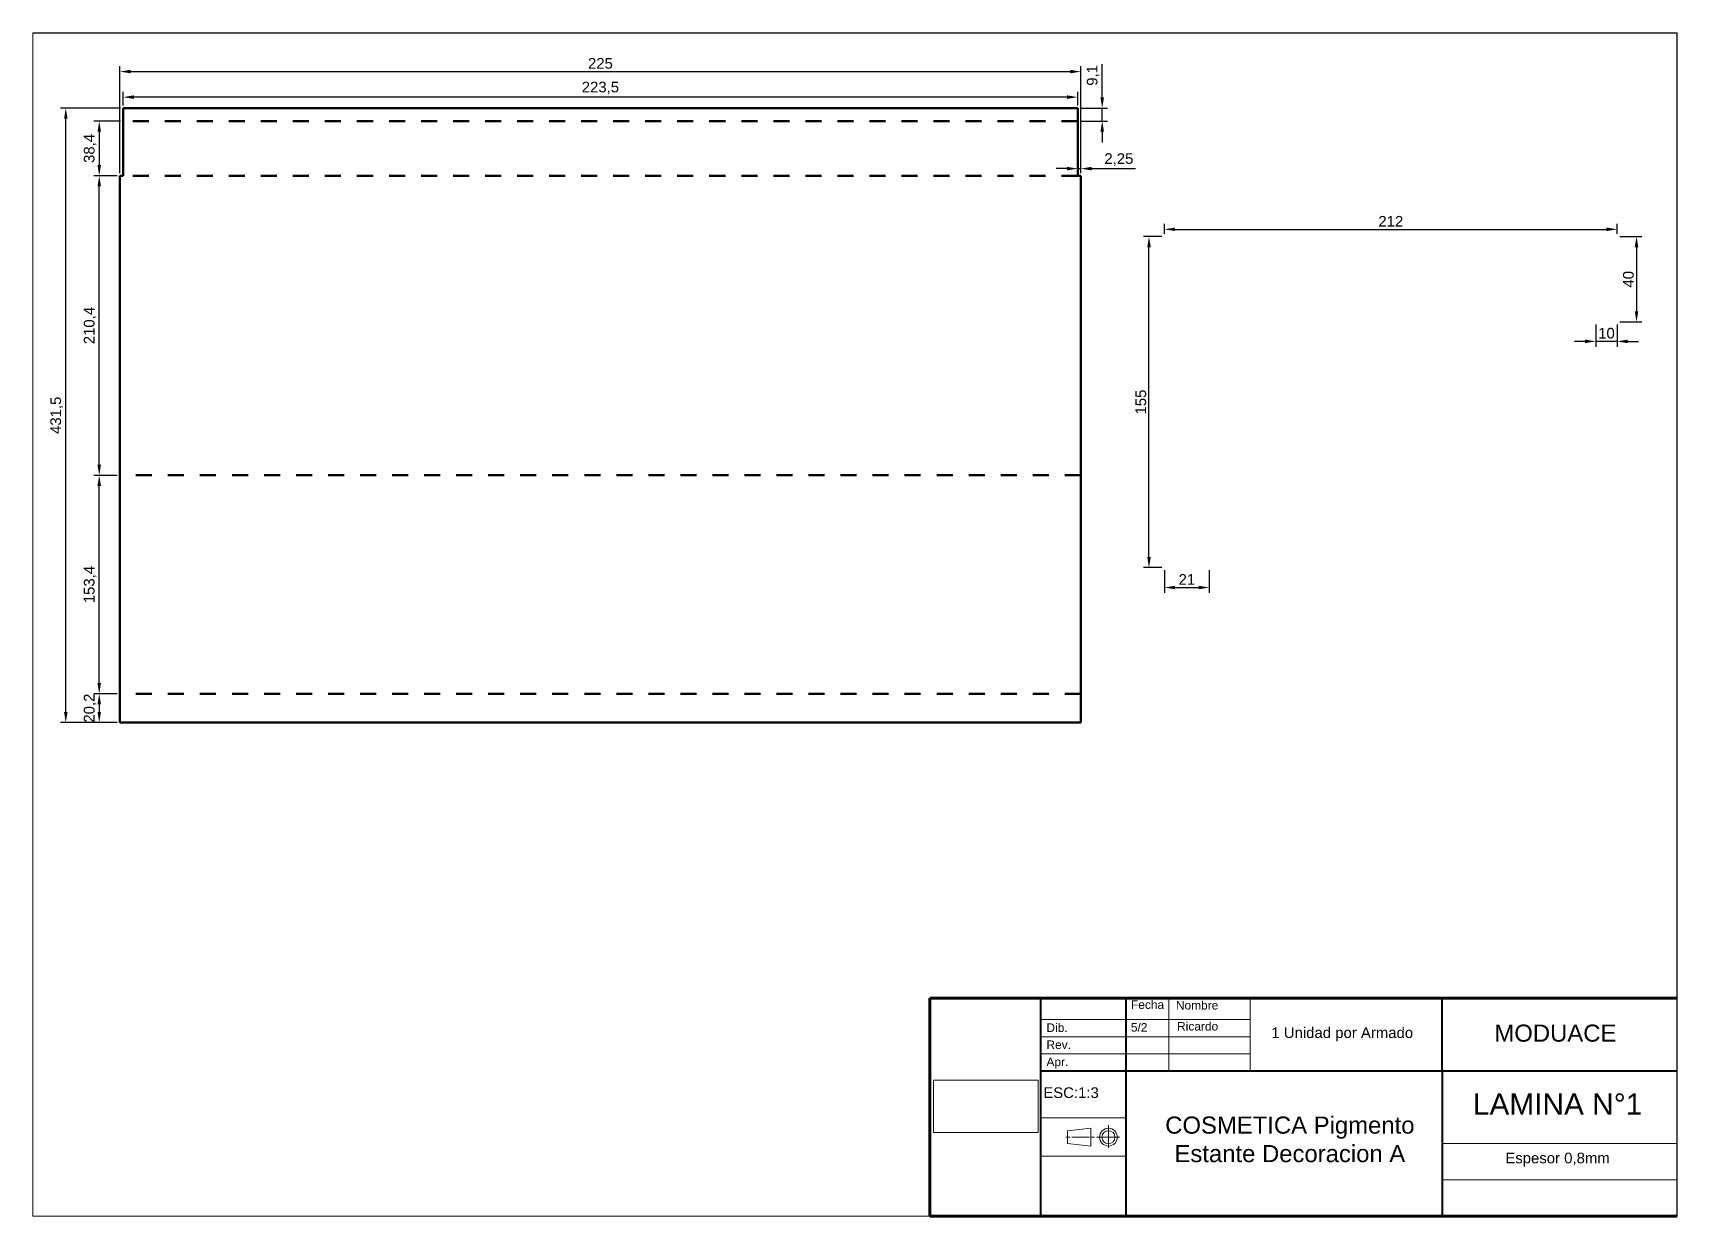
# Paper-space layout 'Decoracion A' of a CAD drawing. Header units: millimetres. Extents: x 25 to 410, y 10 to 287.
# The model-space entities are those that its viewports show. They can reach past a viewport. Long polylines and large blocks are cut down to what shows.
import ezdxf

# ---------------------------------------------------------------- set-up
doc = ezdxf.new("R2010")
doc.units = ezdxf.units.MM
doc.linetypes.add('JIS_02_1.2', pattern=[2.5, 1.25, -1.25])
doc.layers.add('logo', color=7, linetype='Continuous', lineweight=13, true_color=0xffffff)
doc.layers.add('PDF4_Texto', color=7, linetype='Continuous')
doc.layers.add('Rotulo', color=7, linetype='Continuous', lineweight=20)
doc.styles.add('Annotative', font='arial.ttf')
doc.styles.add('PDF Arial', font='arial.ttf')
doc.styles.get("Standard").update_dxf_attribs({"font": 'arial.ttf'})
doc.dimstyles.new('ISO-25', dxfattribs={"dimtxt": 2.5, "dimasz": 2.5, "dimexe": 1.25, "dimexo": 0.625, "dimtad": 1, "dimtxsty": 'Standard', "dimcen": 2.5, "dimadec": 0, "dimazin": 0, "dimtfac": 1, "dimtmove": 0, "dimatfit": 3, "dimfxl": 1, "dimarcsym": 0})
picture_1 = doc.add_image_def('image1.jpg', size_in_pixel=(62, 31))

# ---------------------------------------------------------------- blocks, each defined once
blk = doc.blocks.new('*D281')
at = {"color": 0, "lineweight": -2, "transparency": 16777216}
for p, q in [((44.76, 183.42), (39.29, 183.42)), ((40.54, 134.79), (40.54, 180.92)), ((44.76, 132.29), (39.29, 132.29))]:
    blk.add_line(p, q, dxfattribs=at)
at = {"color": 0, "transparency": 16777216}
for points in [[(40.12, 180.92), (40.95, 180.92), (40.54, 183.42)], [(40.12, 134.79), (40.95, 134.79), (40.54, 132.29)]]:
    blk.add_solid(points, dxfattribs=at)
at = {"layer": 'Defpoints', "color": 0, "transparency": 16777216}
for p in [(40.54, 183.42), (45.39, 183.42), (45.39, 132.29)]:
    blk.add_point(p, dxfattribs=at)
at = {"color": 0, "transparency": 16777216, "insert": (38.41, 157.85), "char_height": 2.5, "attachment_point": 5, "rotation": 90}
blk.add_mtext('153,4', dxfattribs=at)
blk = doc.blocks.new('*D282')
at = {"color": 0, "lineweight": -2, "transparency": 16777216}
for p, q in [((45.51, 269.39), (31.45, 269.39)), ((32.7, 128.05), (32.7, 266.89)), ((44.76, 125.55), (31.45, 125.55))]:
    blk.add_line(p, q, dxfattribs=at)
at = {"color": 0, "transparency": 16777216}
for points in [[(32.29, 266.89), (33.12, 266.89), (32.7, 269.39)], [(32.29, 128.05), (33.12, 128.05), (32.7, 125.55)]]:
    blk.add_solid(points, dxfattribs=at)
at = {"layer": 'Defpoints', "color": 0, "transparency": 16777216}
for p in [(32.7, 269.39), (46.14, 269.39), (45.39, 125.55)]:
    blk.add_point(p, dxfattribs=at)
at = {"color": 0, "transparency": 16777216, "insert": (30.58, 197.47), "char_height": 2.5, "attachment_point": 5, "rotation": 90}
blk.add_mtext('431,5', dxfattribs=at)
blk = doc.blocks.new('*D283')
at = {"color": 0, "lineweight": -2, "transparency": 16777216}
for p, q in [((44.76, 253.55), (39.29, 253.55)), ((40.54, 185.92), (40.54, 251.05)), ((44.76, 183.42), (39.29, 183.42))]:
    blk.add_line(p, q, dxfattribs=at)
at = {"color": 0, "transparency": 16777216}
for points in [[(40.12, 251.05), (40.95, 251.05), (40.54, 253.55)], [(40.12, 185.92), (40.95, 185.92), (40.54, 183.42)]]:
    blk.add_solid(points, dxfattribs=at)
at = {"layer": 'Defpoints', "color": 0, "transparency": 16777216}
for p in [(40.54, 253.55), (45.39, 253.55), (45.39, 183.42)]:
    blk.add_point(p, dxfattribs=at)
at = {"color": 0, "transparency": 16777216, "insert": (38.41, 218.49), "char_height": 2.5, "attachment_point": 5, "rotation": 90}
blk.add_mtext('210,4', dxfattribs=at)
blk = doc.blocks.new('*D284')
at = {"color": 0, "lineweight": -2, "transparency": 16777216}
for p, q in [((45.51, 266.35), (39.29, 266.35)), ((40.54, 263.85), (40.54, 256.05)), ((44.76, 253.55), (39.29, 253.55))]:
    blk.add_line(p, q, dxfattribs=at)
at = {"color": 0, "transparency": 16777216}
for points in [[(40.12, 263.85), (40.95, 263.85), (40.54, 266.35)], [(40.12, 256.05), (40.95, 256.05), (40.54, 253.55)]]:
    blk.add_solid(points, dxfattribs=at)
at = {"layer": 'Defpoints', "color": 0, "transparency": 16777216}
for p in [(46.14, 266.35), (40.54, 253.55), (45.39, 253.55)]:
    blk.add_point(p, dxfattribs=at)
at = {"color": 0, "transparency": 16777216, "insert": (38.41, 259.95), "char_height": 2.5, "attachment_point": 5, "rotation": 90}
blk.add_mtext('38,4', dxfattribs=at)
blk = doc.blocks.new('*D285')
at = {"color": 0, "lineweight": -2, "transparency": 16777216}
for p, q in [((44.76, 132.29), (39.29, 132.29)), ((40.54, 129.79), (40.54, 128.05)), ((44.76, 125.55), (39.29, 125.55))]:
    blk.add_line(p, q, dxfattribs=at)
at = {"color": 0, "transparency": 16777216}
for points in [[(40.12, 129.79), (40.95, 129.79), (40.54, 132.29)], [(40.12, 128.05), (40.95, 128.05), (40.54, 125.55)]]:
    blk.add_solid(points, dxfattribs=at)
at = {"layer": 'Defpoints', "color": 0, "transparency": 16777216}
for p in [(45.39, 132.29), (40.54, 125.55), (45.39, 125.55)]:
    blk.add_point(p, dxfattribs=at)
at = {"color": 0, "transparency": 16777216, "insert": (38.41, 128.92), "char_height": 2.5, "attachment_point": 5, "rotation": 90}
blk.add_mtext('20,2', dxfattribs=at)
blk = doc.blocks.new('*D286')
at = {"color": 0, "lineweight": -2, "transparency": 16777216}
for p, q in [((275.39, 271.89), (275.39, 279.71)), ((270.26, 269.39), (276.64, 269.39)), ((270.26, 266.35), (276.64, 266.35)), ((275.39, 266.35), (275.39, 269.39)), ((275.39, 263.85), (275.39, 261.35))]:
    blk.add_line(p, q, dxfattribs=at)
at = {"color": 0, "transparency": 16777216}
for points in [[(274.97, 271.89), (275.8, 271.89), (275.39, 269.39)], [(274.97, 263.85), (275.8, 263.85), (275.39, 266.35)]]:
    blk.add_solid(points, dxfattribs=at)
at = {"layer": 'Defpoints', "color": 0, "transparency": 16777216}
for p in [(269.64, 269.39), (269.64, 266.35), (275.39, 269.39)]:
    blk.add_point(p, dxfattribs=at)
at = {"color": 0, "transparency": 16777216, "insert": (273.26, 277.05), "char_height": 2.5, "attachment_point": 5, "rotation": 90}
blk.add_mtext('9,1', dxfattribs=at)
blk = doc.blocks.new('*D287')
at = {"color": 0, "lineweight": -2, "transparency": 16777216}
for p, q in [((267.14, 255.22), (264.64, 255.22)), ((269.64, 254.18), (269.64, 256.47)), ((269.64, 255.22), (270.39, 255.22)), ((270.39, 254.18), (270.39, 256.47)), ((272.89, 255.22), (283.19, 255.22))]:
    blk.add_line(p, q, dxfattribs=at)
at = {"color": 0, "transparency": 16777216}
for points in [[(267.14, 255.64), (267.14, 254.81), (269.64, 255.22)], [(272.89, 255.64), (272.89, 254.81), (270.39, 255.22)]]:
    blk.add_solid(points, dxfattribs=at)
at = {"layer": 'Defpoints', "color": 0, "transparency": 16777216}
for p in [(270.39, 255.22), (269.64, 253.55), (270.39, 253.55)]:
    blk.add_point(p, dxfattribs=at)
at = {"color": 0, "transparency": 16777216, "insert": (279.29, 257.35), "char_height": 2.5, "attachment_point": 5}
blk.add_mtext('2,25', dxfattribs=at)
blk = doc.blocks.new('*D288')
at = {"color": 0, "lineweight": -2, "transparency": 16777216}
for p, q in [((46.14, 270.01), (46.14, 273.21)), ((267.14, 271.96), (48.64, 271.96)), ((269.64, 270.01), (269.64, 273.21))]:
    blk.add_line(p, q, dxfattribs=at)
at = {"color": 0, "transparency": 16777216}
for points in [[(48.64, 272.38), (48.64, 271.55), (46.14, 271.96)], [(267.14, 272.38), (267.14, 271.55), (269.64, 271.96)]]:
    blk.add_solid(points, dxfattribs=at)
at = {"layer": 'Defpoints', "color": 0, "transparency": 16777216}
for p in [(46.14, 271.96), (46.14, 269.39), (269.64, 269.39)]:
    blk.add_point(p, dxfattribs=at)
at = {"color": 0, "transparency": 16777216, "insert": (157.89, 274.09), "char_height": 2.5, "attachment_point": 5}
blk.add_mtext('223,5', dxfattribs=at)
blk = doc.blocks.new('*D289')
at = {"color": 0, "lineweight": -2, "transparency": 16777216}
for p, q in [((45.39, 254.18), (45.39, 279.19)), ((47.89, 277.94), (267.89, 277.94)), ((270.39, 254.18), (270.39, 279.19))]:
    blk.add_line(p, q, dxfattribs=at)
at = {"color": 0, "transparency": 16777216}
for points in [[(47.89, 278.36), (47.89, 277.53), (45.39, 277.94)], [(267.89, 278.36), (267.89, 277.53), (270.39, 277.94)]]:
    blk.add_solid(points, dxfattribs=at)
at = {"layer": 'Defpoints', "color": 0, "transparency": 16777216}
for p in [(270.39, 277.94), (45.39, 253.55), (270.39, 253.55)]:
    blk.add_point(p, dxfattribs=at)
at = {"color": 0, "transparency": 16777216, "insert": (157.89, 279.85), "char_height": 2.5, "attachment_point": 5}
blk.add_mtext('225', dxfattribs=at)
blk = doc.blocks.new('*D294')
at = {"color": 0, "lineweight": -2, "transparency": 16777216}
for p, q in [((289.96, 161.2), (289.96, 155.91)), ((300.46, 161.2), (300.46, 155.91)), ((292.46, 157.16), (297.96, 157.16))]:
    blk.add_line(p, q, dxfattribs=at)
at = {"color": 0, "transparency": 16777216}
for points in [[(292.46, 157.57), (292.46, 156.74), (289.96, 157.16)], [(297.96, 157.57), (297.96, 156.74), (300.46, 157.16)]]:
    blk.add_solid(points, dxfattribs=at)
at = {"layer": 'Defpoints', "color": 0, "transparency": 16777216}
for p in [(289.96, 161.82), (300.46, 161.82), (300.46, 157.16)]:
    blk.add_point(p, dxfattribs=at)
at = {"color": 0, "transparency": 16777216, "insert": (295.21, 159.04), "char_height": 2.5, "attachment_point": 5}
blk.add_mtext('21', dxfattribs=at)
blk = doc.blocks.new('*D295')
at = {"color": 0, "lineweight": -2, "transparency": 16777216}
for p, q in [((289.96, 239.95), (289.96, 242.26)), ((292.46, 241.01), (393.46, 241.01)), ((395.96, 239.95), (395.96, 242.26))]:
    blk.add_line(p, q, dxfattribs=at)
at = {"color": 0, "transparency": 16777216}
for points in [[(292.46, 241.43), (292.46, 240.6), (289.96, 241.01)], [(393.46, 241.43), (393.46, 240.6), (395.96, 241.01)]]:
    blk.add_solid(points, dxfattribs=at)
at = {"layer": 'Defpoints', "color": 0, "transparency": 16777216}
for p in [(289.96, 239.32), (395.96, 241.01), (395.96, 239.32)]:
    blk.add_point(p, dxfattribs=at)
at = {"color": 0, "transparency": 16777216, "insert": (342.96, 242.89), "char_height": 2.5, "attachment_point": 5}
blk.add_mtext('212', dxfattribs=at)
blk = doc.blocks.new('*D296')
at = {"color": 0, "lineweight": -2, "transparency": 16777216}
for p, q in [((289.33, 239.32), (285.09, 239.32)), ((286.34, 164.32), (286.34, 236.82)), ((289.33, 161.82), (285.09, 161.82))]:
    blk.add_line(p, q, dxfattribs=at)
at = {"color": 0, "transparency": 16777216}
for points in [[(285.93, 236.82), (286.76, 236.82), (286.34, 239.32)], [(285.93, 164.32), (286.76, 164.32), (286.34, 161.82)]]:
    blk.add_solid(points, dxfattribs=at)
at = {"layer": 'Defpoints', "color": 0, "transparency": 16777216}
for p in [(286.34, 239.32), (289.96, 239.32), (289.96, 161.82)]:
    blk.add_point(p, dxfattribs=at)
at = {"color": 0, "transparency": 16777216, "insert": (284.44, 200.57), "char_height": 2.5, "attachment_point": 5, "rotation": 90}
blk.add_mtext('155', dxfattribs=at)
blk = doc.blocks.new('*D297')
at = {"color": 0, "lineweight": -2, "transparency": 16777216}
for p, q in [((396.58, 239.32), (401.75, 239.32)), ((400.5, 236.82), (400.5, 221.82)), ((396.58, 219.32), (401.75, 219.32))]:
    blk.add_line(p, q, dxfattribs=at)
at = {"color": 0, "transparency": 16777216}
for points in [[(400.08, 236.82), (400.91, 236.82), (400.5, 239.32)], [(400.08, 221.82), (400.91, 221.82), (400.5, 219.32)]]:
    blk.add_solid(points, dxfattribs=at)
at = {"layer": 'Defpoints', "color": 0, "transparency": 16777216}
for p in [(395.96, 239.32), (395.96, 219.32), (400.5, 219.32)]:
    blk.add_point(p, dxfattribs=at)
at = {"color": 0, "transparency": 16777216, "insert": (398.6, 229.32), "char_height": 2.5, "attachment_point": 5, "rotation": 90}
blk.add_mtext('40', dxfattribs=at)
blk = doc.blocks.new('*D298')
at = {"color": 0, "lineweight": -2, "transparency": 16777216}
for p, q in [((390.96, 218.7), (390.96, 213.53)), ((395.96, 218.7), (395.96, 213.53)), ((388.46, 214.78), (385.96, 214.78)), ((395.96, 214.78), (390.96, 214.78)), ((398.46, 214.78), (400.96, 214.78))]:
    blk.add_line(p, q, dxfattribs=at)
at = {"color": 0, "transparency": 16777216}
for points in [[(388.46, 215.2), (388.46, 214.36), (390.96, 214.78)], [(398.46, 215.2), (398.46, 214.36), (395.96, 214.78)]]:
    blk.add_solid(points, dxfattribs=at)
at = {"layer": 'Defpoints', "color": 0, "transparency": 16777216}
for p in [(390.96, 219.32), (395.96, 219.32), (390.96, 214.78)]:
    blk.add_point(p, dxfattribs=at)
at = {"color": 0, "transparency": 16777216, "insert": (393.46, 216.68), "char_height": 2.5, "attachment_point": 5}
blk.add_mtext('10', dxfattribs=at)

msp = doc.modelspace()

# ---------------------------------------------------------------- linework, layer by layer
at = {"lineweight": 50, "extrusion": (-1, 0, 6.12323e-17)}
for p, q in [((8308.5, 1562.2), (8308.5, 1553.1)), ((8979, 1562.2), (8308.5, 1562.2)), ((8979, 1553.1), (8979, 1562.2)), ((8308.5, 1553.1), (8308.5, 1514.7)), ((8979, 1514.7), (8979, 1553.1)), ((8308.5, 1514.7), (8306.2, 1514.7)), ((8306.2, 1304.3), (8306.2, 1514.7)), ((8981.2, 1514.7), (8979, 1514.7)), ((8981.2, 1514.7), (8981.2, 1304.3)), ((8306.2, 1150.9), (8306.2, 1304.3)), ((8981.2, 1304.3), (8981.2, 1150.9)), ((8306.2, 1130.7), (8306.2, 1150.9)), ((8981.2, 1150.9), (8981.2, 1130.7)), ((8981.2, 1130.7), (8306.2, 1130.7))]:
    msp.add_line(p, q, dxfattribs=at)
at = {"linetype": 'JIS_02_1.2', "lineweight": 50, "extrusion": (-1, 0, 6.12323e-17)}
for p, q in [((8979, 1553.1), (8308.5, 1553.1)), ((8979, 1514.7), (8308.5, 1514.7)), ((8981.2, 1304.3), (8306.2, 1304.3)), ((8981.2, 1150.9), (8306.2, 1150.9))]:
    msp.add_line(p, q, dxfattribs=at)

psp = doc.layouts.new('Decoracion A')

# ---------------------------------------------------------------- linework, layer by layer
for p in [(25, 287), (410, 10)]:
    psp.add_line(p, (410, 287))
at = {"layer": 'Rotulo', "lineweight": 60}
for p, q in [((235, 10), (235, 61)), ((235, 61), (410, 61)), ((235, 10), (410, 10))]:
    psp.add_line(p, q, dxfattribs=at)
at = {"layer": 'Rotulo', "lineweight": 40}
for p, q in [((261, 10), (261, 61)), ((281, 10), (281, 61)), ((355, 44), (355, 61)), ((261, 44), (410, 44)), ((355, 44), (355, 10))]:
    psp.add_line(p, q, dxfattribs=at)
at = {"layer": 'Rotulo', "lineweight": 20}
for p, q in [((291, 44), (291, 61)), ((310, 44), (310, 61)), ((261, 33), (281, 33)), ((355, 27), (410, 27)), ((261, 24), (281, 24)), ((355, 18.5), (410, 18.5))]:
    psp.add_line(p, q, dxfattribs=at)
at = {"layer": 'Rotulo'}
for p, q in [((261, 56), (310, 56)), ((261, 52), (310, 52)), ((261, 48), (310, 48)), ((276.8501, 31.3252), (276.8501, 25.977)), ((267.8627, 28.4819), (266.8632, 28.4819)), ((267.2757, 29.9978), (272.7188, 30.5578)), ((267.2757, 29.9978), (267.2757, 26.9659)), ((267.2757, 26.9659), (272.7188, 26.4059)), ((268.268, 28.4819), (272.4371, 28.4819)), ((272.7188, 30.5578), (272.7188, 26.4059)), ((273.6027, 28.4819), (272.7267, 28.4819)), ((274.0265, 28.4819), (279.5091, 28.4819)), ((410, 10), (25, 10))]:
    psp.add_line(p, q, dxfattribs=at)
for radius in [2.0759, 1.5159]:
    psp.add_circle((276.8501, 28.4819), radius, dxfattribs=at)

# ---------------------------------------------------------------- texts
at = {"insert": (381.9978, 23.2259), "char_height": 2.5, "attachment_point": 5}
psp.add_mtext_dynamic_manual_height_columns('Espesor 0,8mm', width=55, gutter_width=12.5, heights=[0], dxfattribs=at)
at = {"layer": 'PDF4_Texto', "insert": (331.5904, 52.5649), "char_height": 2.500015, "width": 31.969617, "attachment_point": 5, "style": 'PDF Arial'}
psp.add_mtext('1 Unidad por Armado', dxfattribs=at)
at = {"layer": 'PDF4_Texto', "insert": (319.3233, 27.9436), "char_height": 4.000023, "attachment_point": 5, "style": 'PDF Arial'}
psp.add_mtext('COSMETICA Pigmento\\PEstante Decoracion A', dxfattribs=at)
at = {"layer": 'Rotulo', "attachment_point": 1}
for s, insert, char_height, width in [('{\\fArial|b0|i0|c0|p0;\\H0.6667x;Fecha}', (282.1199, 60.5), 3, 19.13511), ('{\\fArial|b0|i0|c0|p0;\\H0.6667x;Nombre}', (292.6299, 60.3589), 3, 19.13511), ('{\\fArial|b0|i0|c0|p0;Dib.}', (262.3269, 55.1166), 2, 18.575986), ('5/2', (282.0949, 55.1912), 2, 36.644615), ('Ricardo', (292.9138, 55.4433), 2, 36.644615), ('{\\fArial|b0|i0|c0|p0;MODUACE}', (367.2239, 54.8416), 4, 58.901736), ('{\\fArial|b0|i0|c0|p0;Rev.}', (262.3269, 51.1166), 2, 18.575986), ('{\\fArial|b0|i0|c0|p0;Apr.}', (262.3269, 47.1166), 2, 18.575986), ('ESC:1:3', (261.5864, 40.1521), 2.5, 17.499369)]:
    psp.add_mtext(s, dxfattribs=dict(at, insert=insert, char_height=char_height, width=width))
at = {"layer": 'Rotulo', "insert": (362.1798, 38.7143), "char_height": 5, "width": 53.740761, "attachment_point": 1, "style": 'Annotative'}
psp.add_mtext('\\pxql;LAMINA N°1', dxfattribs=at)

# ---------------------------------------------------------------- dimensions: what is measured, and where the dimension line sits
for base, p1, p2, picture, middle in [((270.3887, 277.9445), (45.3887, 253.5544), (270.3887, 253.5544), '*D289', (157.8887, 279.846)), ((46.1387, 271.9624), (269.6387, 269.3877), (46.1387, 269.3877), '*D288', (157.8887, 274.0898))]:
    dim = psp.add_linear_dim(base=base, p1=p1, p2=p2, dimstyle='ISO-25')
    dim.commit()
    dim.dimension.update_dxf_attribs({"geometry": picture, "text_midpoint": middle})
for base, p1, p2, picture, middle in [((275.3876, 269.3877), (269.6387, 266.3544), (269.6387, 269.3877), '*D286', (275.3876, 277.0472)), ((40.5372, 125.5544), (45.3887, 132.2877), (45.3887, 125.5544), '*D285', (40.5372, 128.921))]:
    dim = psp.add_linear_dim(base=base, p1=p1, p2=p2, angle=90, dimstyle='ISO-25', override={"dimlfac": -3})
    dim.commit()
    dim.dimension.update_dxf_attribs({"geometry": picture, "text_midpoint": middle, "dimtype": 160})
for base, p1, p2, override, picture, middle in [((32.7029, 269.3877), (45.3887, 125.5544), (46.1387, 269.3877), {"dimlfac": -3}, '*D282', (30.5755, 197.471)), ((40.5372, 253.5544), (46.1387, 266.3544), (45.3887, 253.5544), {"dimlfac": -3}, '*D284', (38.4098, 259.9544)), ((40.5372, 253.5544), (45.3887, 183.421), (45.3887, 253.5544), {"dimlfac": -3}, '*D283', (38.4098, 218.4877)), ((286.3438, 239.3209), (289.9553, 161.8209), (289.9553, 239.3209), {"dimlfac": -2}, '*D296', (284.4424, 200.5709)), ((400.4966, 219.3209), (395.9553, 239.3209), (395.9553, 219.3209), {"dimlfac": -2}, '*D297', (398.5951, 229.3209)), ((40.5372, 183.421), (45.3887, 132.2877), (45.3887, 183.421), {"dimlfac": -3}, '*D281', (38.4098, 157.8544))]:
    dim = psp.add_linear_dim(base=base, p1=p1, p2=p2, angle=90, dimstyle='ISO-25', override=override)
    dim.commit()
    dim.dimension.update_dxf_attribs({"geometry": picture, "text_midpoint": middle})
for base, p1, p2, override, picture, middle in [((270.3887, 255.2232), (269.6387, 253.5544), (270.3887, 253.5544), {"dimlfac": -3}, '*D287', (279.2914, 257.3506)), ((395.9553, 241.012), (289.9553, 239.3209), (395.9553, 239.3209), {"dimlfac": -2}, '*D295', (342.9553, 242.8921)), ((390.9553, 214.7796), (395.9553, 219.3209), (390.9553, 219.3209), {"dimlfac": -2}, '*D298', (393.4553, 216.6811)), ((300.4553, 157.155), (289.9553, 161.8209), (300.4553, 161.8209), {"dimlfac": -2}, '*D294', (295.2053, 159.0351))]:
    dim = psp.add_linear_dim(base=base, p1=p1, p2=p2, dimstyle='ISO-25', override=override)
    dim.commit()
    dim.dimension.update_dxf_attribs({"geometry": picture, "text_midpoint": middle})

# ---------------------------------------------------------------- pictures from other files: only their frames are drawn
at = {"layer": 'logo'}
image = psp.add_image(picture_1, insert=(235.9068, 29.6084), size_in_units=(24.4925, 12.2462), dxfattribs=at)
image.dxf.flags = 7

# ---------------------------------------------------------------- viewports
at = {"layer": '0'}
psp.add_viewport(center=(217.5, 148.5), size=(385, 277), view_center_point=(8822.5779, 1199.4902), view_height=831.000037, dxfattribs=at)

doc.saveas('drawing.dxf')
